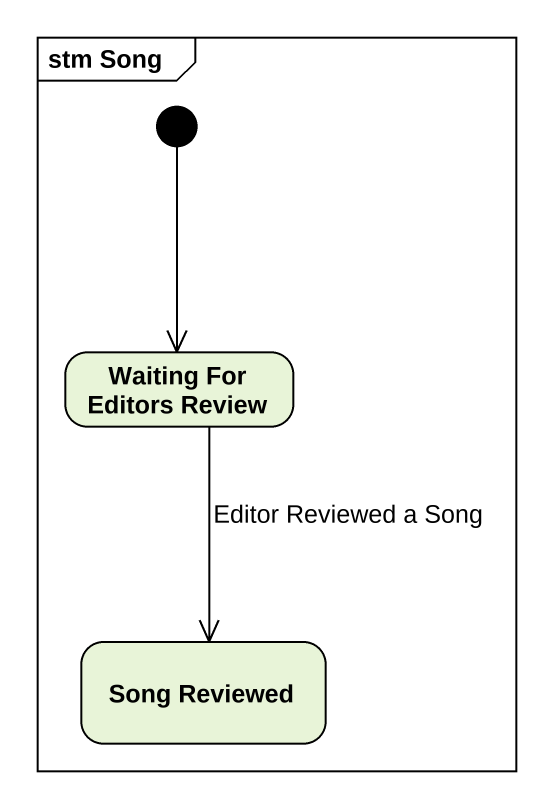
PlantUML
@startuml
mainframe stm Song
hide empty description
state "Waiting For Editors Review" as Waiting_For_Editors_Review
state "Song Reviewed" as Song_Reviewed
[*] --> Waiting_For_Editors_Review
Waiting_For_Editors_Review --> Song_Reviewed : Editor Reviewed a Song
@enduml
